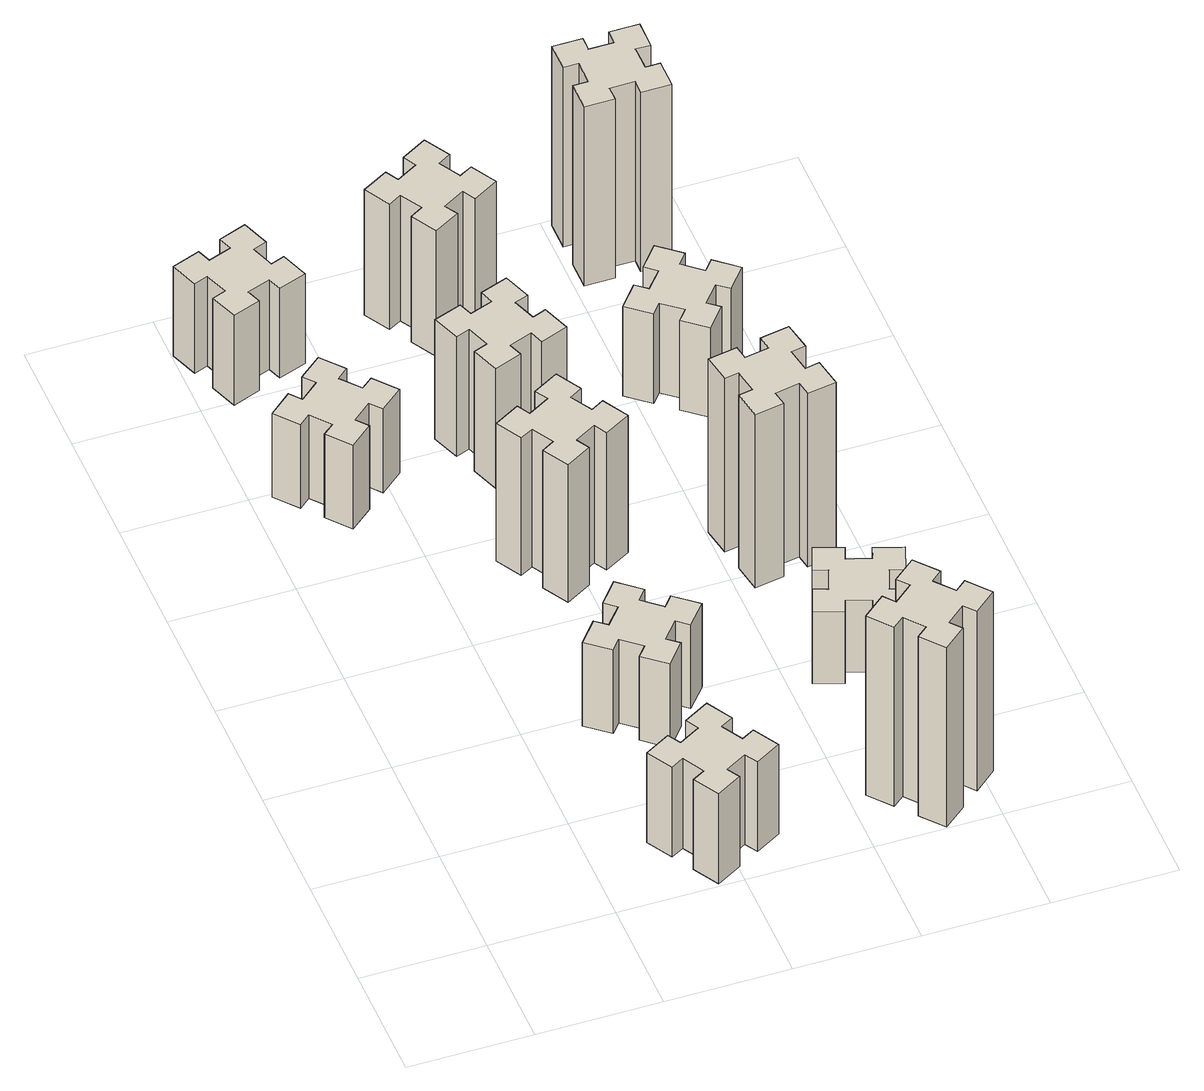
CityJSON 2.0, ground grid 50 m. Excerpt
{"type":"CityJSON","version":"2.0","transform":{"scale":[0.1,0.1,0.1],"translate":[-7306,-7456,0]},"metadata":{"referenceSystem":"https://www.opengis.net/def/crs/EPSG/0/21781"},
"CityObjects":{
"building1":{"type":"Building","attributes":{"class":"1000","function":"1000","usage":"1000","yearOfConstruction":2016,"roofType":"1000","measuredHeight":45,"storeysAboveGround":30,"storeysBelowGround":0},"geometry":[{"type":"Solid","lod":"1","boundaries":[[[[0,1,2,3,4,5,6,7,8,9,10,11,12,13,14,15,16,17,18,19]],[[17,16,20,21]],[[16,15,22,20]],[[15,14,23,22]],[[14,13,24,23]],[[13,12,25,24]],[[12,11,26,25]],[[11,10,27,26]],[[10,9,28,27]],[[9,8,29,28]],[[8,7,30,29]],[[7,6,31,30]],[[6,5,32,31]],[[5,4,33,32]],[[4,3,34,33]],[[3,2,35,34]],[[2,1,36,35]],[[1,0,37,36]],[[0,19,38,37]],[[19,18,39,38]],[[18,17,21,39]],[[24,25,26,27,28,29,30,31,32,33,34,35,36,37,38,39,21,20,22,23]]]]}]},
"building2":{"type":"Building","attributes":{"class":"1000","function":"1000","usage":"1000","yearOfConstruction":2016,"roofType":"1000","measuredHeight":42,"storeysAboveGround":30,"storeysBelowGround":0},"geometry":[{"type":"Solid","lod":"1","boundaries":[[[[40,41,42,43,44,45,46,47,48,49,50,51,52,53,54,55,56,57,58,59]],[[57,56,60,61]],[[56,55,62,60]],[[55,54,63,62]],[[54,53,64,63]],[[53,52,65,64]],[[52,51,66,65]],[[51,50,67,66]],[[50,49,68,67]],[[49,48,69,68]],[[48,47,70,69]],[[47,46,71,70]],[[46,45,72,71]],[[45,44,73,72]],[[44,43,74,73]],[[43,42,75,74]],[[42,41,76,75]],[[41,40,77,76]],[[40,59,78,77]],[[59,58,79,78]],[[58,57,61,79]],[[64,65,66,67,68,69,70,71,72,73,74,75,76,77,78,79,61,60,62,63]]]]}]},
"building3":{"type":"Building","attributes":{"class":"1000","function":"1000","usage":"1000","yearOfConstruction":2016,"roofType":"1000","measuredHeight":45,"storeysAboveGround":30,"storeysBelowGround":0},"geometry":[{"type":"Solid","lod":"1","boundaries":[[[[80,81,82,83,84,85,86,87,88,89,90,91,92,93,94,95,96,97,98,99]],[[97,96,100,101]],[[96,95,102,100]],[[95,94,103,102]],[[94,93,104,103]],[[93,92,105,104]],[[92,91,106,105]],[[91,90,107,106]],[[90,89,108,107]],[[89,88,109,108]],[[88,87,110,109]],[[87,86,111,110]],[[86,85,112,111]],[[85,84,113,112]],[[84,83,114,113]],[[83,82,115,114]],[[82,81,116,115]],[[81,80,117,116]],[[80,99,118,117]],[[99,98,119,118]],[[98,97,101,119]],[[104,105,106,107,108,109,110,111,112,113,114,115,116,117,118,119,101,100,102,103]]]]}]},
"building4":{"type":"Building","attributes":{"class":"1000","function":"1000","usage":"1000","yearOfConstruction":2016,"roofType":"1000","measuredHeight":42,"storeysAboveGround":30,"storeysBelowGround":0},"geometry":[{"type":"Solid","lod":"1","boundaries":[[[[120,121,122,123,124,125,126,127,128,129,130,131,132,133,134,135,136,137,138,139]],[[137,136,140,141]],[[136,135,142,140]],[[135,134,143,142]],[[134,133,144,143]],[[133,132,145,144]],[[132,131,146,145]],[[131,130,147,146]],[[130,129,148,147]],[[129,128,149,148]],[[128,127,150,149]],[[127,126,151,150]],[[126,125,152,151]],[[125,124,153,152]],[[124,123,154,153]],[[123,122,155,154]],[[122,121,156,155]],[[121,120,157,156]],[[120,139,158,157]],[[139,138,159,158]],[[138,137,141,159]],[[144,145,146,147,148,149,150,151,152,153,154,155,156,157,158,159,141,140,142,143]]]]}]},
"building5":{"type":"Building","attributes":{"class":"1000","function":"1000","usage":"1000","yearOfConstruction":2016,"roofType":"1000","measuredHeight":69,"storeysAboveGround":30,"storeysBelowGround":0},"geometry":[{"type":"Solid","lod":"1","boundaries":[[[[160,161,162,163,164,165,166,167,168,169,170,171,172,173,174,175,176,177,178,179]],[[177,176,180,181]],[[176,175,182,180]],[[175,174,183,182]],[[174,173,184,183]],[[173,172,185,184]],[[172,171,186,185]],[[171,170,187,186]],[[170,169,188,187]],[[169,168,189,188]],[[168,167,190,189]],[[167,166,191,190]],[[166,165,192,191]],[[165,164,193,192]],[[164,163,194,193]],[[163,162,195,194]],[[162,161,196,195]],[[161,160,197,196]],[[160,179,198,197]],[[179,178,199,198]],[[178,177,181,199]],[[184,185,186,187,188,189,190,191,192,193,194,195,196,197,198,199,181,180,182,183]]]]}]},
"building6":{"type":"Building","attributes":{"class":"1000","function":"1000","usage":"1000","yearOfConstruction":2016,"roofType":"1000","measuredHeight":60,"storeysAboveGround":30,"storeysBelowGround":0},"geometry":[{"type":"Solid","lod":"1","boundaries":[[[[200,201,202,203,204,205,206,207,208,209,210,211,212,213,214,215,216,217,218,219]],[[217,216,220,221]],[[216,215,222,220]],[[215,214,223,222]],[[214,213,224,223]],[[213,212,225,224]],[[212,211,226,225]],[[211,210,227,226]],[[210,209,228,227]],[[209,208,229,228]],[[208,207,230,229]],[[207,206,231,230]],[[206,205,232,231]],[[205,204,233,232]],[[204,203,234,233]],[[203,202,235,234]],[[202,201,236,235]],[[201,200,237,236]],[[200,219,238,237]],[[219,218,239,238]],[[218,217,221,239]],[[224,225,226,227,228,229,230,231,232,233,234,235,236,237,238,239,221,220,222,223]]]]}]},
"building7":{"type":"Building","attributes":{"class":"1000","function":"1000","usage":"1000","yearOfConstruction":2016,"roofType":"1000","measuredHeight":90,"storeysAboveGround":30,"storeysBelowGround":0},"geometry":[{"type":"Solid","lod":"1","boundaries":[[[[240,241,242,243,244,245,246,247,248,249,250,251,252,253,254,255,256,257,258,259]],[[257,256,260,261]],[[256,255,262,260]],[[255,254,263,262]],[[254,253,264,263]],[[253,252,265,264]],[[252,251,266,265]],[[251,250,267,266]],[[250,249,268,267]],[[249,248,269,268]],[[248,247,270,269]],[[247,246,271,270]],[[246,245,272,271]],[[245,244,273,272]],[[244,243,274,273]],[[243,242,275,274]],[[242,241,276,275]],[[241,240,277,276]],[[240,259,278,277]],[[259,258,279,278]],[[258,257,261,279]],[[264,265,266,267,268,269,270,271,272,273,274,275,276,277,278,279,261,260,262,263]]]]}]},
"building8":{"type":"Building","attributes":{"class":"1000","function":"1000","usage":"1000","yearOfConstruction":2016,"roofType":"1000","measuredHeight":63,"storeysAboveGround":30,"storeysBelowGround":0},"geometry":[{"type":"Solid","lod":"1","boundaries":[[[[280,281,282,283,284,285,286,287,288,289,290,291,292,293,294,295,296,297,298,299]],[[297,296,300,301]],[[296,295,302,300]],[[295,294,303,302]],[[294,293,304,303]],[[293,292,305,304]],[[292,291,306,305]],[[291,290,307,306]],[[290,289,308,307]],[[289,288,309,308]],[[288,287,310,309]],[[287,286,311,310]],[[286,285,312,311]],[[285,284,313,312]],[[284,283,314,313]],[[283,282,315,314]],[[282,281,316,315]],[[281,280,317,316]],[[280,299,318,317]],[[299,298,319,318]],[[298,297,301,319]],[[304,305,306,307,308,309,310,311,312,313,314,315,316,317,318,319,301,300,302,303]]]]}]},
"building9":{"type":"Building","attributes":{"class":"1000","function":"1000","usage":"1000","yearOfConstruction":2016,"roofType":"1000","measuredHeight":36,"storeysAboveGround":30,"storeysBelowGround":0},"geometry":[{"type":"Solid","lod":"1","boundaries":[[[[320,321,322,323,324,325,326,327,328,329,330,331,332,333,334,335,336,337,338,339]],[[337,336,340,341]],[[336,335,342,340]],[[335,334,343,342]],[[334,333,344,343]],[[333,332,345,344]],[[332,331,346,345]],[[331,330,347,346]],[[330,329,348,347]],[[329,328,349,348]],[[328,327,350,349]],[[327,326,351,350]],[[326,325,352,351]],[[325,324,353,352]],[[324,323,354,353]],[[323,322,355,354]],[[322,321,356,355]],[[321,320,357,356]],[[320,339,358,357]],[[339,338,359,358]],[[338,337,341,359]],[[344,345,346,347,348,349,350,351,352,353,354,355,356,357,358,359,341,340,342,343]]]]}]},
"building10":{"type":"Building","attributes":{"class":"1000","function":"1000","usage":"1000","yearOfConstruction":2016,"roofType":"1000","measuredHeight":87,"storeysAboveGround":30,"storeysBelowGround":0},"geometry":[{"type":"Solid","lod":"1","boundaries":[[[[360,361,362,363,364,365,366,367,368,369,370,371,372,373,374,375,376,377,378,379]],[[377,376,380,381]],[[376,375,382,380]],[[375,374,383,382]],[[374,373,384,383]],[[373,372,385,384]],[[372,371,386,385]],[[371,370,387,386]],[[370,369,388,387]],[[369,368,389,388]],[[368,367,390,389]],[[367,366,391,390]],[[366,365,392,391]],[[365,364,393,392]],[[364,363,394,393]],[[363,362,395,394]],[[362,361,396,395]],[[361,360,397,396]],[[360,379,398,397]],[[379,378,399,398]],[[378,377,381,399]],[[384,385,386,387,388,389,390,391,392,393,394,395,396,397,398,399,381,380,382,383]]]]}]},
"building11":{"type":"Building","attributes":{"class":"1000","function":"1000","usage":"1000","yearOfConstruction":2016,"roofType":"1000","measuredHeight":45,"storeysAboveGround":30,"storeysBelowGround":0},"geometry":[{"type":"Solid","lod":"1","boundaries":[[[[400,401,402,403,404,405,406,407,408,409,410,411,412,413,414,415,416,417,418,419]],[[417,416,420,421]],[[416,415,422,420]],[[415,414,423,422]],[[414,413,424,423]],[[413,412,425,424]],[[412,411,426,425]],[[411,410,427,426]],[[410,409,428,427]],[[409,408,429,428]],[[408,407,430,429]],[[407,406,431,430]],[[406,405,432,431]],[[405,404,433,432]],[[404,403,434,433]],[[403,402,435,434]],[[402,401,436,435]],[[401,400,437,436]],[[400,419,438,437]],[[419,418,439,438]],[[418,417,421,439]],[[424,425,426,427,428,429,430,431,432,433,434,435,436,437,438,439,421,420,422,423]]]]}]},
"building12":{"type":"Building","attributes":{"class":"1000","function":"1000","usage":"1000","yearOfConstruction":2016,"roofType":"1000","measuredHeight":90,"storeysAboveGround":30,"storeysBelowGround":0},"geometry":[{"type":"Solid","lod":"1","boundaries":[[[[440,441,442,443,444,445,446,447,448,449,450,451,452,453,454,455,456,457,458,459]],[[457,456,460,461]],[[456,455,462,460]],[[455,454,463,462]],[[454,453,464,463]],[[453,452,465,464]],[[452,451,466,465]],[[451,450,467,466]],[[450,449,468,467]],[[449,448,469,468]],[[448,447,470,469]],[[447,446,471,470]],[[446,445,472,471]],[[445,444,473,472]],[[444,443,474,473]],[[443,442,475,474]],[[442,441,476,475]],[[441,440,477,476]],[[440,459,478,477]],[[459,458,479,478]],[[458,457,461,479]],[[464,465,466,467,468,469,470,471,472,473,474,475,476,477,478,479,461,460,462,463]]]]}]}
},
"vertices":[
[845,234,0],[895,147,0],[843,117,0],[903,13,0],[1007,73,0],[977,125,0],[1064,175,0],[1094,123,0],[1198,183,0],[1138,287,0],[1086,257,0],[1036,344,0],[1088,374,0],[1028,478,0],[924,418,0],[954,366,0],[867,316,0],[837,368,0],[733,308,0],[793,204,0],[867,316,450],[837,368,450],[954,366,450],[924,418,450],[1028,478,450],[1088,374,450],[1036,344,450],[1086,257,450],[1138,287,450],[1198,183,450],[1094,123,450],[1064,175,450],[977,125,450],[1007,73,450],[903,13,450],[843,117,450],[895,147,450],[845,234,450],[793,204,450],[733,308,450],
[358,2349,0],[434,2413,0],[473,2367,0],[565,2444,0],[488,2536,0],[442,2498,0],[377,2574,0],[423,2613,0],[346,2705,0],[254,2628,0],[293,2582,0],[216,2517,0],[178,2563,0],[86,2486,0],[163,2394,0],[209,2433,0],[273,2356,0],[227,2318,0],[304,2226,0],[396,2303,0],[273,2356,420],[227,2318,420],[209,2433,420],[163,2394,420],[86,2486,420],[178,2563,420],[216,2517,420],[293,2582,420],[254,2628,420],[346,2705,420],[423,2613,420],[377,2574,420],[442,2498,420],[488,2536,420],[565,2444,420],[473,2367,420],[434,2413,420],[358,2349,420],[396,2303,420],[304,2226,420],
[235,3326,0],[141,3292,0],[120,3348,0],[7,3307,0],[49,3194,0],[105,3215,0],[139,3121,0],[83,3100,0],[124,2987,0],[237,3029,0],[216,3085,0],[310,3119,0],[330,3063,0],[443,3104,0],[402,3217,0],[346,3196,0],[312,3290,0],[368,3310,0],[327,3423,0],[214,3382,0],[312,3290,450],[368,3310,450],[346,3196,450],[402,3217,450],[443,3104,450],[330,3063,450],[310,3119,450],[216,3085,450],[237,3029,450],[124,2987,450],[83,3100,450],[139,3121,450],[105,3215,450],[49,3194,450],[7,3307,450],[120,3348,450],[141,3292,450],[235,3326,450],[214,3382,450],[327,3423,450],
[1017,876,0],[1082,953,0],[1128,914,0],[1205,1006,0],[1113,1083,0],[1074,1037,0],[998,1102,0],[1036,1148,0],[944,1225,0],[867,1133,0],[913,1094,0],[849,1018,0],[803,1056,0],[726,964,0],[818,887,0],[856,933,0],[933,869,0],[894,823,0],[986,746,0],[1063,838,0],[933,869,420],[894,823,420],[856,933,420],[818,887,420],[726,964,420],[803,1056,420],[849,1018,420],[913,1094,420],[867,1133,420],[944,1225,420],[1036,1148,420],[998,1102,420],[1074,1037,420],[1113,1083,420],[1205,1006,420],[1128,914,420],[1082,953,420],[1017,876,420],[1063,838,420],[986,746,420],
[1086,1837,0],[1036,1924,0],[1088,1954,0],[1028,2058,0],[924,1998,0],[954,1946,0],[867,1896,0],[837,1948,0],[733,1888,0],[793,1784,0],[845,1814,0],[895,1727,0],[843,1697,0],[903,1593,0],[1007,1653,0],[977,1705,0],[1064,1755,0],[1094,1703,0],[1198,1763,0],[1138,1867,0],[1064,1755,690],[1094,1703,690],[977,1705,690],[1007,1653,690],[903,1593,690],[843,1697,690],[895,1727,690],[845,1814,690],[793,1784,690],[733,1888,690],[837,1948,690],[867,1896,690],[954,1946,690],[924,1998,690],[1028,2058,690],[1088,1954,690],[1036,1924,690],[1086,1837,690],[1138,1867,690],[1198,1763,690],
[956,2345,0],[1050,2379,0],[1070,2323,0],[1183,2364,0],[1142,2477,0],[1086,2456,0],[1052,2550,0],[1108,2570,0],[1067,2683,0],[954,2642,0],[975,2586,0],[881,2552,0],[860,2608,0],[747,2567,0],[789,2454,0],[845,2475,0],[879,2381,0],[823,2360,0],[864,2247,0],[977,2289,0],[879,2381,600],[823,2360,600],[845,2475,600],[789,2454,600],[747,2567,600],[860,2608,600],[881,2552,600],[975,2586,600],[954,2642,600],[1067,2683,600],[1108,2570,600],[1052,2550,600],[1086,2456,600],[1142,2477,600],[1183,2364,600],[1070,2323,600],[1050,2379,600],[956,2345,600],[977,2289,600],[864,2247,600],
[1838,129,0],[1914,193,0],[1953,147,0],[2045,224,0],[1968,316,0],[1922,278,0],[1857,354,0],[1903,393,0],[1826,485,0],[1734,408,0],[1773,362,0],[1696,297,0],[1658,343,0],[1566,266,0],[1643,174,0],[1689,213,0],[1753,136,0],[1707,98,0],[1784,6,0],[1876,83,0],[1753,136,900],[1707,98,900],[1689,213,900],[1643,174,900],[1566,266,900],[1658,343,900],[1696,297,900],[1773,362,900],[1734,408,900],[1826,485,900],[1903,393,900],[1857,354,900],[1922,278,900],[1968,316,900],[2045,224,900],[1953,147,900],[1914,193,900],[1838,129,900],[1876,83,900],[1784,6,900],
[1086,3217,0],[1036,3304,0],[1088,3334,0],[1028,3438,0],[924,3378,0],[954,3326,0],[867,3276,0],[837,3328,0],[733,3268,0],[793,3164,0],[845,3194,0],[895,3107,0],[843,3077,0],[903,2973,0],[1007,3033,0],[977,3085,0],[1064,3135,0],[1094,3083,0],[1198,3143,0],[1138,3247,0],[1064,3135,630],[1094,3083,630],[977,3085,630],[1007,3033,630],[903,2973,630],[843,3077,630],[895,3107,630],[845,3194,630],[793,3164,630],[733,3268,630],[837,3328,630],[867,3276,630],[954,3326,630],[924,3378,630],[1028,3438,630],[1088,3334,630],[1036,3304,630],[1086,3217,630],[1138,3247,630],[1198,3143,630],
[1721,899,0],[1815,865,0],[1794,809,0],[1907,767,0],[1948,880,0],[1892,901,0],[1926,995,0],[1982,974,0],[2023,1087,0],[1910,1128,0],[1890,1072,0],[1796,1106,0],[1817,1162,0],[1704,1203,0],[1663,1090,0],[1719,1070,0],[1685,976,0],[1629,997,0],[1587,884,0],[1700,843,0],[1685,976,360],[1629,997,360],[1719,1070,360],[1663,1090,360],[1704,1203,360],[1817,1162,360],[1796,1106,360],[1890,1072,360],[1910,1128,360],[2023,1087,360],[1982,974,360],[1926,995,360],[1892,901,360],[1948,880,360],[1907,767,360],[1794,809,360],[1815,865,360],[1721,899,360],[1700,843,360],[1587,884,360],
[1735,1742,0],[1637,1725,0],[1627,1784,0],[1508,1763,0],[1529,1645,0],[1588,1655,0],[1606,1557,0],[1547,1547,0],[1567,1428,0],[1686,1449,0],[1675,1508,0],[1774,1526,0],[1784,1467,0],[1902,1487,0],[1881,1606,0],[1822,1595,0],[1805,1694,0],[1864,1704,0],[1843,1822,0],[1725,1801,0],[1805,1694,870],[1864,1704,870],[1822,1595,870],[1881,1606,870],[1902,1487,870],[1784,1467,870],[1774,1526,870],[1675,1508,870],[1686,1449,870],[1567,1428,870],[1547,1547,870],[1606,1557,870],[1588,1655,870],[1529,1645,870],[1508,1763,870],[1627,1784,870],[1637,1725,870],[1735,1742,870],[1725,1801,870],[1843,1822,870],
[1814,2617,0],[1738,2682,0],[1776,2728,0],[1684,2805,0],[1607,2713,0],[1653,2674,0],[1589,2598,0],[1543,2636,0],[1466,2544,0],[1558,2467,0],[1596,2513,0],[1673,2449,0],[1634,2403,0],[1726,2326,0],[1803,2418,0],[1757,2456,0],[1822,2533,0],[1868,2494,0],[1945,2586,0],[1853,2663,0],[1822,2533,450],[1868,2494,450],[1757,2456,450],[1803,2418,450],[1726,2326,450],[1634,2403,450],[1673,2449,450],[1596,2513,450],[1558,2467,450],[1466,2544,450],[1543,2636,450],[1589,2598,450],[1653,2674,450],[1607,2713,450],[1684,2805,450],[1776,2728,450],[1738,2682,450],[1814,2617,450],[1853,2663,450],[1945,2586,450],
[1655,3195,0],[1755,3195,0],[1755,3135,0],[1875,3135,0],[1875,3255,0],[1815,3255,0],[1815,3355,0],[1875,3355,0],[1875,3475,0],[1755,3475,0],[1755,3415,0],[1655,3415,0],[1655,3475,0],[1535,3475,0],[1535,3355,0],[1595,3355,0],[1595,3255,0],[1535,3255,0],[1535,3135,0],[1655,3135,0],[1595,3255,900],[1535,3255,900],[1595,3355,900],[1535,3355,900],[1535,3475,900],[1655,3475,900],[1655,3415,900],[1755,3415,900],[1755,3475,900],[1875,3475,900],[1875,3355,900],[1815,3355,900],[1815,3255,900],[1875,3255,900],[1875,3135,900],[1755,3135,900],[1755,3195,900],[1655,3195,900],[1655,3135,900],[1535,3135,900]
]}
